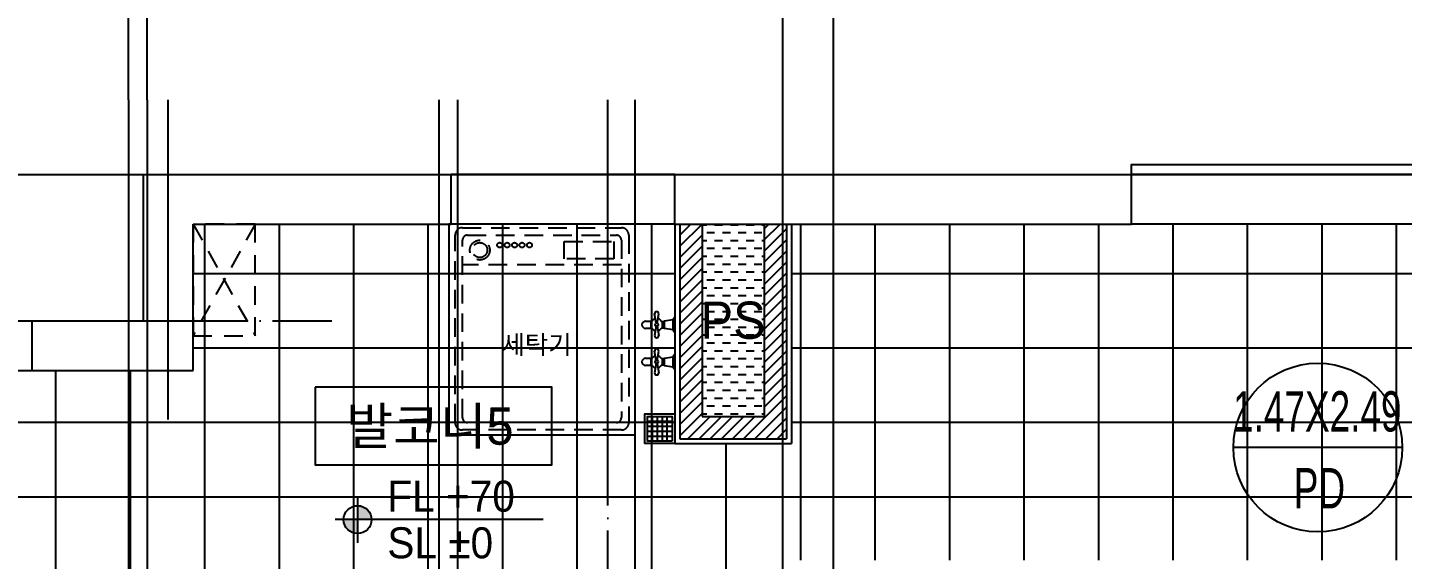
# Model space of a CAD drawing. Header units: millimetres. Extents: x -24416 to 92204, y -190080 to 23760.
# Drawn here: x 6588 to 12126, y -143530 to -141386 of the extents above; entities that cross this region are included whole.
import ezdxf
from ezdxf.enums import TextEntityAlignment as Align

# ---------------------------------------------------------------- set-up
doc = ezdxf.new("R2010")
doc.units = ezdxf.units.MM
doc.header["$LTSCALE"] = 50
for name, pattern in [('AUDIT_D_220706163347-0', [0]), ('CEN', [62, 60, -1, 0, -1]), ('HD', [2.5, 1.5, -1]), ('HID', [2.3, 1.5, -0.8])]:
    doc.linetypes.add(name, pattern=pattern)
doc.layers.get('defpoints').update_dxf_attribs({"color": 139})
for name, color, linetype in [('A-SOL252', 252, 'Continuous'), ('A-레벨', 7, 'AUDIT_D_220706163347-0'), ('A-창호부호', 4, 'Continuous'), ('A_HAT', 8, 'Continuous'), ('CEN_CON', 1, 'CEN'), ('CEN_WALL', 12, 'CEN'), ('CONC', 2, 'Continuous'), ('ELE3_CON', 7, 'Continuous'), ('FIN', 6, 'Continuous'), ('FUR_가구', 8, 'HD'), ('FUR_가전', 8, 'HID'), ('ROM', 7, 'AUDIT_D_220706163347-0'), ('WAL', 3, 'Continuous'), ('X - 단위세대$0$ETC', 6, 'Continuous'), ('바닥타일', 8, 'Continuous'), ('수전', 4, 'Continuous'), ('실명', 3, 'AUDIT_D_220706163347-0'), ('실명박스', 7, 'AUDIT_D_220706163347-0')]:
    doc.layers.add(name, color=color, linetype=linetype)
doc.layers.add('AA-XXXX-MC', color=153, linetype='AUDIT_D_220706163347-0', plot=False)
doc.layers.add('MC', color=135, linetype='Continuous', plot=False)
doc.styles.add('HAUD01', font='Dotum.ttf')
doc.styles.add('맑은 고딕', font='malgun.ttf')

# ---------------------------------------------------------------- blocks, each defined once
blk = doc.blocks.new('A$C4D377245')
at = {"layer": 'A-창호부호'}
blk.add_line((675.4, 345), (14.6, 345), dxfattribs=at)
blk.add_circle((345, 345), 330.4, dxfattribs=at)
blk = doc.blocks.new('A$Ca96da67e')
at = {"layer": 'FUR_가구'}
for p, q in [((250, 450), (0, 0)), ((0, 450), (250, 0))]:
    blk.add_line(p, q, dxfattribs=at)
blk.add_lwpolyline([(250, 0), (0, 0), (0, 450), (250, 450)], close=True, dxfattribs=at)
blk = doc.blocks.new('세탁기-850')
at = {"layer": 'defpoints'}
blk.add_lwpolyline([(0, 0), (-750, 0), (-750, -850), (0, -850)], close=True, dxfattribs=at)
at = {"layer": 'FUR_가전'}
blk.add_line((-55, -165), (-695, -165), dxfattribs=at)
for points in [[(-695, -830, -0.414214), (-725, -800), (-725, -45, -0.414214), (-695, -15), (-55, -15, -0.414214), (-25, -45), (-25, -800, -0.414214), (-55, -830)], [(-695, -780), (-695, -65, -0.414214), (-675, -45), (-75, -45, -0.414214), (-55, -65), (-55, -780, -0.414214), (-75, -800), (-675, -800, -0.414214)]]:
    blk.add_lwpolyline(points, format="xyb", close=True, dxfattribs=at)
blk.add_lwpolyline([(-85, -140), (-285, -140), (-285, -70), (-85, -70)], close=True, dxfattribs=at)
for centre, radius in [((-625.1, -105), 40), ((-625.1, -105), 30), ((-545.1, -85), 10), ((-515.1, -85), 10), ((-485.1, -85), 10), ((-455.1, -85), 10), ((-425.1, -85), 10)]:
    blk.add_circle(centre, radius, dxfattribs=at)
at = {"layer": 'FUR_가전', "style": '맑은 고딕'}
blk.add_text('세탁기', height=75, rotation=0, dxfattribs=at).set_placement((-537.9, -523.5))
blk = doc.blocks.new('수전')
at = {"layer": '수전'}
for p, q in [((0, 0), (58.5, 0, 0)), ((19.7, -49.8), (6.1, -63.4)), ((29.2, -7), (9.3, -7)), ((9.9, -7), (14.9, -42.9)), ((14.9, -42.9), (29.2, -42.9)), ((38.8, -49.8), (19.7, -49.8)), ((49.2, -7), (29.2, -7)), ((29.2, -42.9), (43.6, -42.9)), ((52.3, -63.4), (38.8, -49.8)), ((43.6, -42.9), (48.6, -7)), ((23.4, -71.3), (-14.8, -64.6)), ((23.4, -74.6), (-14.8, -81.3)), ((6.1, -63.4), (6.1, -68.2)), ((6.1, -77.6), (6.1, -82.5)), ((6.1, -82.5), (19.7, -96)), ((14.5, -117.3), (14.5, -90.9)), ((19.7, -96), (38.8, -96)), ((35.1, -71.3), (73.3, -64.6)), ((35.1, -74.6), (73.3, -81.3)), ((38.8, -96), (52.3, -82.5)), ((44, -90.9), (44, -117.3)), ((52.3, -68.2), (52.3, -63.4)), ((52.3, -82.5), (52.3, -77.6))]:
    blk.add_line(p, q, dxfattribs=at)
blk.add_circle((29.2, -72.9), 5.91, dxfattribs=at)
for centre, radius, start, end in [((11.8, 6), 13.2, 207.1852, 259.412), ((46.7, 6), 13.2, 280.588, 332.8148), ((-12.4, -49.9), 28.1, 351.511, 14.308), ((70.8, -49.9), 28.1, 165.692, 188.489), ((-14.8, -72.9), 8.37, 90, 270), ((73.3, -72.9), 8.37, 270, 90), ((29.2, -117.3), 14.7, 180, 0)]:
    blk.add_arc(centre, radius, start, end, dxfattribs=at)
blk = doc.blocks.new('FD')
at = {"layer": '수전'}
for p, q in [((110, -30), (10, -30)), ((110, -50), (10, -50)), ((30, -110), (30, -10)), ((50, -110), (50, -10)), ((70, -110), (70, -10)), ((90, -110), (90, -10)), ((110, -70), (10, -70)), ((110, -90), (10, -90))]:
    blk.add_line(p, q, dxfattribs=at)
for points in [[(0, -120), (120, -120), (120, 0), (0, 0)], [(10, -110), (110, -110), (110, -10), (10, -10)]]:
    blk.add_lwpolyline(points, close=True, dxfattribs=at)
blk = doc.blocks.new('U-131A(기본)', base_point=(-95320.8, -158830.5))
at = {"layer": 'A-SOL252'}
h = blk.add_hatch(dxfattribs=at)
h.set_pattern_fill('DASH', color=256, scale=10, style=0)
h.set_pattern_definition([(0, (-296047.877, -137577.174), (31.75, 31.75), [31.75, -31.75])])
h.paths.add_polyline_path([(-90845.8, -149470.5), (-90845.8, -148695.5), (-91095.8, -148695.5), (-91095.8, -149470.5)])
at = {"layer": 'A_HAT'}
h = blk.add_hatch(dxfattribs=at)
h.set_pattern_fill('ANSI31', color=256, scale=10, style=0)
h.set_pattern_definition([(45, (-296047.877, -137577.174), (-22.4506403, 22.4506403), [])])
h.paths.add_polyline_path([(-90845.8, -148695.5), (-90755.8, -148695.5), (-90755.8, -149560.5), (-91185.8, -149560.5), (-91185.8, -148695.5), (-91095.8, -148695.5), (-91095.8, -149470.5), (-90845.8, -149470.5)])
at = {"layer": '바닥타일'}
h = blk.add_hatch(dxfattribs=at)
h.set_pattern_fill('_USER', color=256, scale=300, double=1, pattern_type=0)
h.set_pattern_definition([(0, (-296297.88, -137577.17), (0, 300), []), (90, (-296297.88, -137577.17), (-300, 2e-14), [])])
h.paths.add_polyline_path([(-87035.8, -150050.5), (-87035.8, -148695.5), (-90735.8, -148695.5), (-90735.8, -149580.5), (-91205.8, -149580.5), (-91205.8, -148695.5), (-93145.8, -148695.5), (-93145.8, -149285.5), (-95195.8, -149285.5), (-95195.8, -150490.5), (-90965.8, -150490.5), (-90965.8, -150050.5)])
at = {"layer": 'CEN_CON'}
for p, q in [((-93245.8, -149483.7), (-93245.8, -148195.5)), ((-91475.8, -159130.5), (-91475.8, -148195.5)), ((-95925.8, -148495.5), (-86035.8, -148495.5)), ((-95925.8, -149085.5), (-92586.5, -149085.5))]:
    blk.add_line(p, q, dxfattribs=at)
at = {"layer": 'CEN_WALL'}
for p, q in [((-93330.8, -148195.5), (-93330.8, -153450.5)), ((-92080.8, -148195.5), (-92080.8, -151900.5)), ((-90770.8, -150990.5), (-90770.8, -148195.5))]:
    blk.add_line(p, q, dxfattribs=at)
at = {"layer": 'CONC'}
for p, q in [((-93345.8, -148495.5), (-92105.8, -148495.5)), ((-93345.8, -149085.5), (-93345.8, -148495.5)), ((-92105.8, -148695.5), (-92105.8, -148495.5)), ((-91205.8, -148495.5), (-89365.8, -148495.5)), ((-91205.8, -148695.5), (-91205.8, -148495.5)), ((-89365.8, -148695.5), (-89365.8, -148495.5)), ((-93145.8, -149285.5), (-93145.8, -148695.5)), ((-93145.8, -148695.5), (-92105.8, -148695.5)), ((-91205.8, -148695.5), (-89365.8, -148695.5)), ((-93795.8, -149085.5), (-93345.8, -149085.5)), ((-93795.8, -149085.5), (-93795.8, -149285.5)), ((-93795.8, -149285.5), (-93145.8, -149285.5))]:
    blk.add_line(p, q, dxfattribs=at)
at = {"layer": 'ELE3_CON'}
for p, q in [((-91205.8, -148495.5), (-92105.8, -148495.5)), ((-91205.8, -148695.5), (-92105.8, -148695.5)), ((-88165.8, -148695.5), (-89365.8, -148695.5)), ((-94795.8, -149085.5), (-93795.8, -149085.5)), ((-94795.8, -149285.5), (-93795.8, -149285.5))]:
    blk.add_line(p, q, dxfattribs=at)
at = {"layer": 'FIN'}
for p, q in [((-91205.8, -148695.5), (-91205.8, -149580.5)), ((-90735.8, -148695.5), (-90735.8, -149580.5)), ((-91205.8, -149580.5), (-90735.8, -149580.5))]:
    blk.add_line(p, q, dxfattribs=at)
at = {"layer": 'MC'}
for p, q in [((-93405.8, -148195.5), (-93405.8, -153450.5)), ((-92155.8, -148195.5), (-92155.8, -151900.5)), ((-91365.8, -159130.5), (-91365.8, -148195.5)), ((-90565.8, -150990.5), (-90565.8, -148195.5))]:
    blk.add_line(p, q, dxfattribs=at)
at = {"layer": 'WAL'}
for p, q in [((-91185.8, -148695.5), (-91185.8, -149560.5)), ((-91095.8, -148695.5), (-91095.8, -149470.5)), ((-90845.8, -148695.5), (-90845.8, -149470.5)), ((-90755.8, -148695.5), (-90755.8, -149560.5)), ((-91095.8, -149470.5), (-90845.8, -149470.5)), ((-91185.8, -149560.5), (-90755.8, -149560.5))]:
    blk.add_line(p, q, dxfattribs=at)
at = {"layer": 'X - 단위세대$0$ETC'}
blk.add_lwpolyline([(-89365.8, -148495.5), (-89365.8, -148455.5), (-88165.8, -148455.5), (-88165.8, -148495.5), (-89365.8, -148495.5)], dxfattribs=at)
at = {"layer": 'FUR_가구', "xscale": -1}
blk.add_blockref('A$Ca96da67e', (-92895.8, -149145.5), dxfattribs=at)
at = {"layer": 'FUR_가전'}
blk.add_blockref('세탁기-850', (-91365.8, -148695.5), dxfattribs=at)
at = {"layer": '수전', "rotation": 270}
for p in [(-91205.8, -149072, 0), (-91205.8, -149222, 0)]:
    blk.add_blockref('수전', p, dxfattribs=at)
at = {"layer": '수전', "xscale": -1}
blk.add_blockref('FD', (-91205.8, -149460.5), dxfattribs=at)
blk = doc.blocks.new('A$Cb33ca4a3')
at = {"layer": 'A-레벨'}
h = blk.add_hatch(color=256, dxfattribs=at)
h.paths.add_polyline_path([(7917.3, -167185.7), (7917.3, -167129.4), (7861, -167129.4, 0.414214)])
h.paths.add_polyline_path([(7917.3, -167073.2), (7917.3, -167129.4), (7973.5, -167129.4, 0.414214)])
for p, q in [((7917.3, -167035.7), (7917.3, -167223.2)), ((8664.4, -167129.4), (7827.3, -167129.4))]:
    blk.add_line(p, q, dxfattribs=at)
blk.add_circle((7917.3, -167129.4), 56.2, dxfattribs=at)
at = {"layer": 'A-레벨', "color": 4, "style": 'HAUD01'}
for s, p in [('FL +70', (8037.3, -167097.5)), ('SL %%P0', (8037.3, -167285.2))]:
    blk.add_text(s, height=125, dxfattribs=at).set_placement(p)

msp = doc.modelspace()

# ---------------------------------------------------------------- linework, layer by layer
at = {"layer": 'AA-XXXX-MC'}
for p, q in [((6994.9, -141678.2), (6994.9, -138888.2)), ((9834.9, -141678.2), (9834.9, -138888.2))]:
    msp.add_line(p, q, dxfattribs=at)
at = {"layer": 'CEN_CON'}
for p, q in [((7069.9, -141678.2), (7069.9, -138888.2)), ((9629.9, -141678.2), (9629.9, -138888.2))]:
    msp.add_line(p, q, dxfattribs=at)
at = {"layer": '실명박스'}
msp.add_lwpolyline([(7747.2, -142835.6), (7747.2, -143148.1), (8699.8, -143148.1), (8699.8, -142835.6)], close=True, dxfattribs=at)

# ---------------------------------------------------------------- block references
msp.add_blockref('U-131A(기본)', (5079.9, -152313.2))
at = {"layer": 'A-창호부호'}
msp.add_blockref('A$Cb33ca4a3', (0, 23760), dxfattribs=at)
at = {"layer": 'A-창호부호', "xscale": 1.028985507291509, "yscale": 1.028985507291509, "zscale": 1.028985507291509}
msp.add_blockref('A$C4D377245', (11429.9, -143434.1), dxfattribs=at)

# ---------------------------------------------------------------- texts
at = {"layer": 'A-창호부호', "color": 6, "style": 'HAUD01', "width": 0.7}
for s, p in [('1.47X2.49', (11782.8, -142933)), ('PD', (11791.4, -143242.7))]:
    msp.add_text(s, height=162.5, dxfattribs=at).set_placement(p, align=Align.MIDDLE)
at = {"layer": 'ROM', "color": 3, "style": 'HAUD01'}
msp.add_text('PS', height=150, dxfattribs=at).set_placement((9429.9, -142565.7), align=Align.MIDDLE)
at = {"layer": '실명', "style": 'HAUD01'}
msp.add_text('발코니5', height=150, dxfattribs=at).set_placement((8208.8, -142990.8), align=Align.MIDDLE)

doc.saveas('drawing.dxf')
